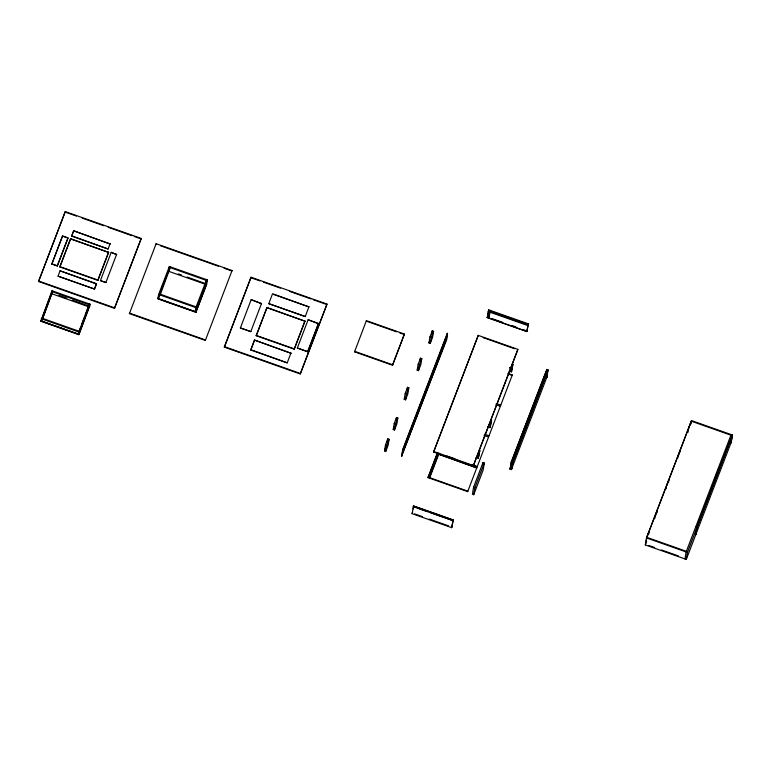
<?xml version="1.0" encoding="UTF-8"?>
<svg xmlns="http://www.w3.org/2000/svg" width="771" height="771" viewBox="0 0 771 771"><rect width="100%" height="100%" fill="white"/><g stroke="black" fill="none" stroke-linecap="round" stroke-linejoin="round"><path stroke-width="1.16" d="M38.55 281.502L65.265 211.601L141.189 238.422L141.112 238.923L114.474 308.333L38.55 281.502L65.265 211.601M72.301 300.17L89.629 306.415L78.854 334.672L40.834 321.247L51.975 290.773L89.995 304.198L89.581 306.713M41.682 321.112L52.756 291.053L42.54 318.876M51.811 264.096L62.596 235.83L68.002 238.056L57.266 266.024L51.811 264.096L62.596 235.83M51.57 293.279L51.975 290.773M57.266 266.024L68.05 237.757M58.066 276.172L94.515 289.048L58.066 276.172L60.051 270.814L96.51 283.699L94.515 289.048M59.839 266.93L70.624 238.673L108.586 252.396L97.85 280.365L59.839 266.93L70.624 238.673M60.051 270.814L96.462 283.998M110.099 243.655L108.113 249.004L71.664 236.128L73.65 230.78L110.051 243.954L73.65 230.78M78.854 334.672L89.995 304.198M97.85 280.365L108.634 252.098M100.413 280.605L105.868 282.533L100.413 280.605L111.197 252.339L116.604 254.565L111.197 252.339M108.113 249.004L71.713 235.83M114.474 308.333L141.189 238.422M129.412 313.604L129.499 313.103L205.423 339.934L205.346 340.435L129.412 313.604L156.127 243.703L232.061 270.525L231.975 271.026L224.043 268.221M156.05 244.205L156.127 243.703M158.614 294.464L157.891 298.869L195.911 312.303L206.638 284.335L207.36 279.931L169.35 266.506L158.614 294.464L196.624 307.889L195.911 312.303M158.739 298.734L159.395 294.744L170.121 266.776M168.859 269.503L169.35 266.506M169.803 268.771L160.031 295.38M205.973 282.379L206.3 280.374L169.851 267.498L169.196 271.498L205.645 284.374M224.332 347.143L251.047 277.232L326.971 304.063L326.894 304.564L300.256 373.964L224.332 347.143L251.047 277.232M240.379 327.945L250.777 331.617L240.379 327.945L251.163 299.678L261.504 303.649L251.163 299.678M290.956 352.935L287.217 362.862L250.768 349.986L254.507 340.059L290.908 353.234L254.507 340.059M256.213 335.722L266.997 307.465L304.959 321.189L294.233 349.157L256.213 335.722L266.997 307.465M268.8 303.668L305.249 316.544L268.8 303.668L272.539 293.741L308.949 306.916L273.599 294.435M287.217 362.862L250.816 349.687M294.233 349.157L305.008 320.89M297.336 348.039L307.735 351.711L297.336 348.039L308.121 319.772L318.519 323.444L307.735 351.711M308.121 319.772L317.43 323.377M300.256 373.964L326.971 304.063M354.554 351.827L354.631 351.325L392.641 364.76L392.564 365.261L354.554 351.827L366.408 320.64L404.418 334.074L392.564 365.261M366.331 321.141L366.408 320.64M384.507 450.89L385.49 444.867L387.794 438.853L389.095 439.316L388.112 445.33L385.799 451.353L384.507 450.89L386.04 446.881M385.799 451.353L386.791 445.33L389.095 439.316M387.302 441.86L387.794 438.853M393.229 429.524L394.222 423.501L396.525 417.487L397.826 417.949L396.843 423.963L394.53 429.987L393.229 429.524L394.386 426.517M394.53 429.987L395.523 423.963L397.826 417.949M396.198 419.491L396.525 417.487M404.226 399.368L405.218 393.345L407.522 387.331L408.823 387.784L407.84 393.808L405.527 399.831L404.226 399.368L404.997 397.364M407.194 389.336L407.522 387.331M405.527 399.831L406.519 393.808L408.823 387.784M401.633 455.989L402.703 449.483L447.267 333.342L446.525 339.972L401.633 455.989L445.773 340.975M401.961 456.104L403.021 449.589L447.594 333.457M417.188 370.215L418.171 364.191L420.484 358.178L421.785 358.631L420.802 364.654L418.489 370.668L417.188 370.215L418.345 367.198M418.489 370.668L419.472 364.654L421.785 358.631M420.156 360.182L420.484 358.178M428.975 342.922L429.958 336.898L432.271 330.884L433.572 331.347L432.579 337.361L430.276 343.384L428.975 342.922L429.746 340.917M430.276 343.384L431.259 337.361L433.572 331.347M431.779 333.891L432.271 330.884M415.01 507.125L415.241 506.518L453.252 519.953L451.719 527.672L412.09 513.669L413.613 505.949L414.914 506.402L414.682 507.01L413.381 506.547L413.468 506.046L453.107 520.049L453.02 520.55L430.661 512.648M413.121 508.956L413.613 505.949M447.267 333.342L446.525 339.972M507.838 373.405L512.31 374.985L467.669 491.619L428.03 477.615L437.533 452.548M482.28 442.294L473.23 466.012L433.601 452.008L478.242 335.375L517.881 349.379L506.296 379.717M438.738 454.225L476.709 467.901L438.738 454.225L429.736 477.692M478.242 335.375L433.601 452.008M451.719 527.672L453.107 520.049M487.214 317.585L488.438 310.964L489.739 311.426L488.515 318.047L487.214 317.585L487.445 316.987L487.368 317.488L527.007 331.491L527.085 330.99M487.985 314.549L488.747 309.865L528.386 323.868L526.853 331.588L488.843 318.163L489.826 312.139L490.057 311.542L528.077 324.967L526.853 331.588M488.91 316.438L489.402 313.431M489.238 316.553L489.73 313.546M467.669 491.619L467.746 491.117L428.107 477.114M473.23 466.012L517.881 349.379M473.558 487.214L472.411 494.24L473.712 494.703L483.176 470.031L484.323 463.005L483.022 462.552L473.558 487.214L474.859 487.677L473.712 494.703M478.28 458.321L479.813 450.592L478.28 458.321L476.044 457.531M482.742 441.089L494.057 411.608M482.646 464.884L483.022 462.552M490.057 427.635L491.59 419.906L490.057 427.635L487.821 426.845M494.519 410.403L505.834 380.913M509.217 371.092L511.452 371.882L512.252 367.767L512.021 368.374L509.785 367.584M512.021 368.374L512.985 364.153L511.452 371.882M512.31 374.985L512.233 375.487L509.968 374.687M528.077 324.967L528.386 323.868M510.942 466.908L510.094 469.134L511.24 462.118L546.803 369.454L548.104 369.907L546.947 376.932L511.385 469.597L510.094 469.134L511.462 462.533M511.992 467.727L512.956 461.8L548.104 369.907L512.397 462.802M546.032 374.128L546.803 369.454L545.232 377.25L546.533 377.703L546.947 376.932L546.523 377.723L545.232 377.27M546.533 377.703L547.497 371.786M645.337 544.933L646.483 537.917L691.51 420.58L732.45 435.037L731.303 442.062L686.277 559.399L645.337 544.933L645.655 543.834M730.918 435.181L691.279 421.178L646.638 537.811L646.715 537.31L686.354 551.313M648.681 534.207L649.172 531.19L646.869 537.214L645.876 543.237L646.647 541.223M654.637 518.69L657.432 509.66M656.94 512.676L657.268 510.672M666.134 488.718L666.462 486.703M668.447 482.694L668.775 480.69M677.699 458.003L680.34 449.975L680.012 451.989M688.002 432.309L688.657 428.3L691.202 421.679M690.941 424.089L691.51 420.58M686.277 559.399L687.424 552.383L732.45 435.037L731.159 434.584L686.123 551.92L684.976 558.936L685.207 558.339M705.831 504.07L706.159 502.075M706.12 502.403L696.386 528.675M706.834 499.82L706.65 501.728M717.801 473.24L718.293 470.233M718.264 472.035L718.639 469.78M718.591 471.052L717.878 470.368M729.318 443.094L729.877 439.682M731.062 435.133L731.149 434.584M718.514 471.004L729.52 442.323L730.869 442.853L732.45 435.037L696.888 527.711L695.741 534.727L697.312 526.93L696.888 527.711L695.587 527.248M510.094 469.144L510.691 467.265M511.992 467.708L511.395 469.597L512.966 461.781L511.665 461.328L511.24 462.118L512.542 462.581L512.956 461.8M646.638 537.811L646.869 537.214M71.664 236.128L73.602 231.078M40.834 321.247L51.638 292.874L52.418 293.144M94.573 288.749L96.51 283.699M89.214 303.928L78.141 333.988L78.42 333.265M79.423 330.634L80.714 327.28M81.572 325.044L84.579 317.209M85.436 314.973L88.443 307.147M105.868 282.533L116.652 254.266M205.924 283.651L206.705 283.93L195.959 312.004L157.939 298.57L159.25 295.11M206.58 279.651L195.853 307.619L195.198 311.619L195.468 310.896M196.056 309.383L207.36 279.931M205.346 340.435L232.061 270.525M250.777 331.617L261.562 303.35M250.768 349.986L254.459 340.358M305.249 316.544L308.998 306.617M307.783 351.412L318.519 323.444M392.641 364.76L404.418 334.074M488.747 309.865L488.515 310.462L528.154 324.466M412.63 511.963L412.09 513.669M487.368 317.488L487.6 316.881M488.515 318.047L488.747 317.45M488.843 318.163L489.074 317.565M428.03 477.615L437.456 453.049M429.408 477.577L438.834 453.011M453.02 520.55L453.252 519.953M474.859 487.677L484.323 463.005M511.665 461.328L546.196 371.343M666.636 485.701L668.939 479.687M715.661 476.806L716.924 473.519M717.261 472.922L718.524 469.635M706.853 500.475L707.132 499.762M707.248 499.174L708.53 495.811M711.113 489.103L712.394 485.749M714.977 479.032L717.117 473.442M729.645 441.099L729.925 440.376M707.055 500.225L706.805 501.757L717.772 472.941M730.869 442.853L731.303 442.062L730.879 442.833L729.578 442.381M511.24 462.118L511.655 461.347M488.207 311.571L489.508 312.024M489.826 312.139L527.846 325.574M512.513 325.69L515.915 326.885M492.428 318.741L502.49 322.297M522.613 329.41L525.967 330.595M483.138 337.631L514.44 348.694M429.958 336.898L431.259 337.361M728.605 442.409L729.385 442.679M509.939 367.478L512.175 368.268M509.708 368.075L511.944 368.866M65.178 212.102L76.512 216.102M82.179 218.106L103.709 225.71M108.248 227.31L132.043 235.724M134.308 236.524L139.975 238.528M160.58 245.804L218.376 266.226M250.96 277.733L260.029 280.943M263.431 282.138L280.432 288.142M289.491 291.351L311.021 298.955M313.296 299.755L325.757 304.16M367.449 321.536L396.516 331.809M399.87 332.985L404.341 334.566M178.313 273.898L181.619 275.064M187.141 277.02L205.568 283.641M266.949 307.764L304.959 321.189M63.636 236.514L66.904 237.67M70.575 238.971L108.586 252.396M418.171 364.191L419.472 364.654M496.293 403.493L500.764 405.074M495.83 404.698L500.302 406.278M159.674 294.021L196.123 306.897M157.959 298.464L195.969 311.889M256.261 335.424L294.281 348.858M51.859 263.798L57.314 265.725M59.887 266.631L97.907 280.056M405.218 393.345L406.519 393.808M484.516 434.179L488.987 435.76M484.053 435.384L488.525 436.964M38.627 281.001L114.561 307.831M224.409 346.642L300.343 373.463M59.039 295.486L66.778 298.223M394.222 423.501L395.523 423.963M472.739 464.865L477.172 466.696L472.7 465.115M446.987 456.037L454.813 458.803M433.678 451.507L473.317 465.511M42.309 318.288L78.758 331.164M41.248 318.731L79.259 332.166M40.902 320.832L78.921 334.267M40.892 320.948L78.902 334.373M385.49 444.867L386.791 445.33M646.483 537.917L687.424 552.383M648.97 545.531L654.627 547.535M661.422 549.935L678.413 555.939M417.246 507.916L427.307 511.462M413.237 506.653L452.876 520.656M414.586 513.872L422.508 516.666M429.302 519.066L448.558 525.87M52.486 291.775L52.139 293.867L88.588 306.742L88.935 304.651L52.486 291.775"/></g></svg>
